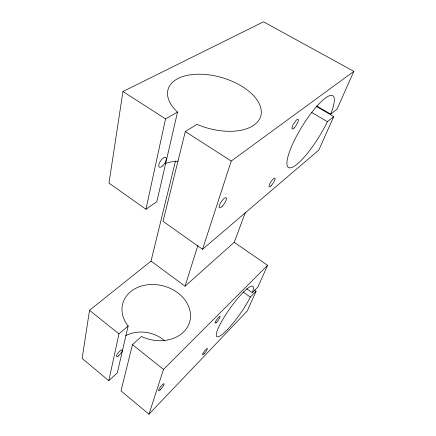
<?xml version="1.0" encoding="UTF-8"?>
<svg xmlns="http://www.w3.org/2000/svg" width="436" height="436" viewBox="0 0 436 436"><rect width="100%" height="100%" fill="white"/><g stroke="black" fill="none" stroke-linecap="round" stroke-linejoin="round"><path stroke-width="0.65" d="M175.512 160.906L151.036 261.093L89.511 310.323L82.153 358.452L108.809 380.699L117.311 372.878L128.146 325.937L126.909 324.351A34.7 27.621 14.7 0 1 148.976 284.615A34.7 27.621 14.7 0 1 190.309 318.967A34.7 27.621 14.7 0 1 141.466 336.45L132.462 344.647L121.001 390.874L148.954 414.2L247.299 310.895L256.052 291.221L254.401 290.044M316.623 105.959L330.706 114.128L337.061 109.098L353.847 71.351L263.524 21.8L122.963 91.516L108.962 183.115L145.956 209.275L156.84 201.694L177.534 112.057L175.681 110.308A48.233 26.253 16.1 0 1 201.781 74.256A48.233 26.253 16.1 0 1 261.246 113.524A48.233 26.253 16.1 0 1 196.925 124.336L185.3 131.558L163.037 221.352L202.549 249.299L318.852 150.033L333.747 116.543L316.165 106.346M108.809 380.699L118.957 333.856L128.146 325.937M145.956 209.275L165.544 118.87L177.534 112.057M151.036 261.093L185.055 286.18L197.917 245.386M148.954 414.2L163.5 369.45L267.573 265.328L234.214 242.323L245.375 212.43M202.549 249.299L231.233 161.058L353.847 71.351M246.7 288.817L252.308 292.616A30.923 5.723 -54.4 0 0 233.527 303.63A30.923 5.723 -54.4 0 0 218.327 336.723A30.923 5.723 -54.4 0 0 249.37 299.014L250.335 297.101L256.052 291.221M330.706 114.128L330.82 113.867A42.145 9.935 -58.3 0 0 313.773 109.867A42.145 9.935 -58.3 0 0 287.842 166.906A42.145 9.935 -58.3 0 0 325.866 124.756L327.392 121.655L333.747 116.543M267.573 265.328L257.976 286.899L252.248 292.763M185.055 286.18L234.214 242.323M311.62 112.423L327.392 121.655M122.963 91.516L165.544 118.87M185.3 131.558L231.233 161.058M243.184 291.989L250.335 297.101M89.511 310.323L118.957 333.856M132.462 344.647L163.5 369.45M125.672 335.655A31.692 26.994 13.8 0 1 164.748 340.821M165.718 163.369A42.597 27.648 15.7 0 1 178.052 161.151M118.478 355.912A4.344 1.226 -50.9 0 0 122.233 350.004A4.344 1.226 -50.9 0 0 117.464 353.825A4.344 1.226 -50.9 0 0 118.478 355.912M162.606 165.942A5.859 2.409 -56.3 0 0 165.811 157.451A5.859 2.409 -56.3 0 0 159.2 163.533A5.859 2.409 -56.3 0 0 162.606 165.942M160.235 389.882A4.464 0.899 -52.4 0 0 164.143 383.854A4.464 0.899 -52.4 0 0 159.658 388.111A4.464 0.899 -52.4 0 0 160.235 389.882M222.344 206.141A6.077 1.798 -56.1 0 0 226.186 197.672A6.077 1.798 -56.1 0 0 219.82 204.315A6.077 1.798 -56.1 0 0 222.344 206.141M294.12 127.971A5.755 1.504 -58.6 0 0 298.382 119.459A5.755 1.504 -58.6 0 0 293.041 124.86A5.755 1.504 -58.6 0 0 294.12 127.971M271.241 185.632A5.205 1.292 -57 0 0 274.969 178.226A5.205 1.292 -57 0 0 269.889 183.621A5.205 1.292 -57 0 0 271.241 185.632M204.081 353.836A3.902 0.719 -53.5 0 0 207.356 348.56A3.902 0.719 -53.5 0 0 203.519 352.511A3.902 0.719 -53.5 0 0 204.081 353.836M216.365 322.455A4.126 0.818 -54 0 0 220.147 316.645A4.126 0.818 -54 0 0 216.387 320.095A4.126 0.818 -54 0 0 216.365 322.455"/></g></svg>
